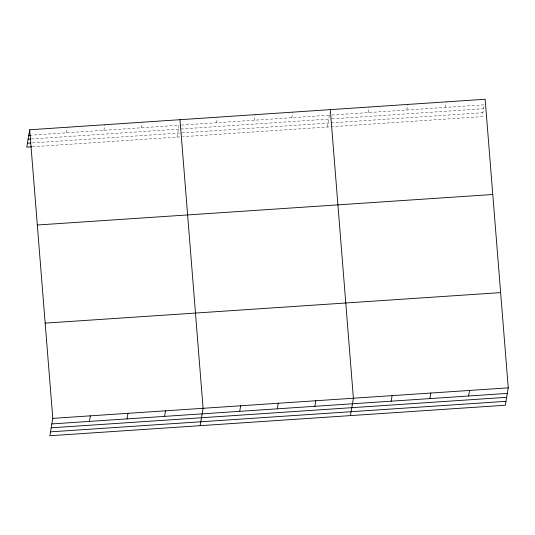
<?xml version="1.0" encoding="UTF-8"?>
<svg xmlns="http://www.w3.org/2000/svg" width="535" height="535" viewBox="0 0 535 535"><rect width="100%" height="100%" fill="white"/><g stroke="black" fill="none" stroke-linecap="round" stroke-linejoin="round"><path stroke-width="0.4" stroke-dasharray="2.67 2.01" d="M66.327 132.807L67.263 127.25M103.904 130.286L104.84 124.735M141.474 127.771L142.417 122.214M177.052 137.08L179.051 125.257L31.204 135.161M216.628 122.736L217.564 117.185M254.205 120.221L255.141 114.664M291.776 117.7L292.719 112.149M327.353 127.009L329.754 112.805M368.067 112.591L369.01 107.04M406.781 109.996L407.723 104.445M445.494 107.401L446.437 101.851M181.505 125.09L329.353 115.186M331.827 115.018L484.208 104.813L482.209 116.637L182.769 136.699M31.358 139.006L331.165 118.924M331.988 118.864L483.553 108.712M32.314 142.919L482.871 112.731M32.468 146.764L181.953 136.753"/><path stroke-width="0.8" d="M29.692 129.771L52.791 418.363L49.849 435.744L505.308 405.229L508.25 387.855L485.151 99.256L29.692 129.771L26.75 147.145L31.652 146.817M89.425 421.399L90.368 415.849M127.002 418.885L127.939 413.328M164.579 416.364L165.516 410.813M200.15 425.673L203.093 408.299L179.994 119.7M239.727 411.335L240.67 405.777M277.304 408.814L278.24 403.263M314.881 406.299L315.817 400.742M350.452 415.608L353.394 398.227L330.296 109.628M391.165 401.19L392.108 395.632M429.879 398.595L430.822 393.038M468.6 396L469.536 390.443M28.75 135.322L30.381 135.215M28.087 139.227L30.542 139.06M27.412 143.246L30.676 143.026M37.31 225.008L492.775 194.493M45.167 323.127L500.626 292.618M52.791 418.363L508.25 387.855M51.848 423.921L507.314 393.406M51.193 427.819L506.652 397.311M50.511 431.839L505.97 401.33"/></g></svg>
